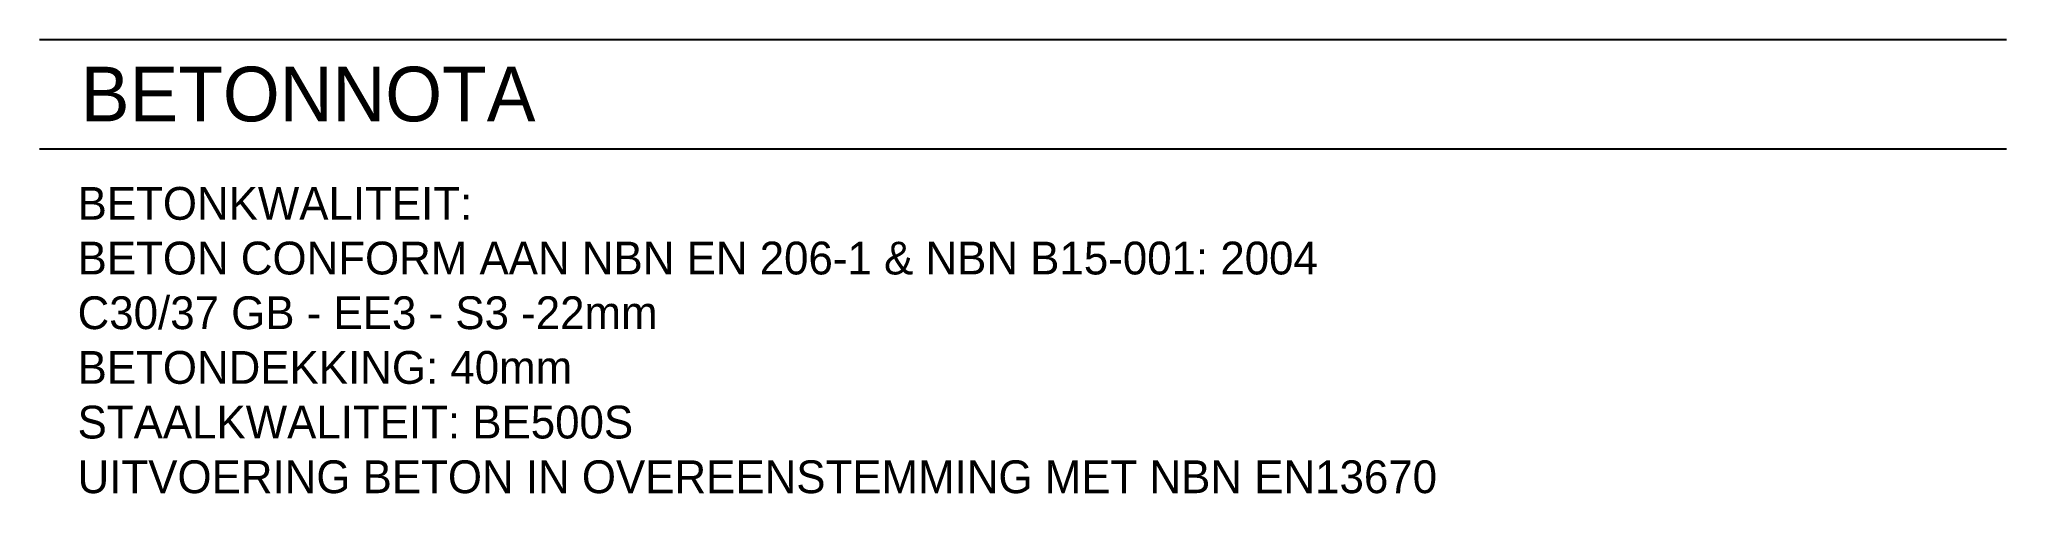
# Model space of a CAD drawing. Header units: millimetres. Extents: x 0 to 180, y -42 to 0.
import ezdxf

# ---------------------------------------------------------------- set-up
doc = ezdxf.new("R2010")
doc.units = ezdxf.units.MM
doc.layers.add('AC-0300-TEKST-35', color=2, linetype='Continuous')

# ---------------------------------------------------------------- blocks, each defined once
blk = doc.blocks.new('Titel-N')
at = {"transparency": 33554687}
for p, q in [((0, 0), (180, 0)), ((0, -10), (180, -10))]:
    blk.add_line(p, q, dxfattribs=at)
at = {"color": 6, "transparency": 33554687}
blk.add_attdef('TITEL', (3.79, -7.5), '', height=5, dxfattribs=at)

msp = doc.modelspace()

# ---------------------------------------------------------------- block references
at = {"transparency": 33554687}
ref = msp.add_blockref('Titel-N', (0, 0), dxfattribs=at)
ref.add_attrib('TITEL', 'BETONNOTA', (3.79, -7.5), dxfattribs={"color": 6, "height": 5})

# ---------------------------------------------------------------- texts
at = {"layer": 'AC-0300-TEKST-35', "transparency": 33554687, "insert": (3.5, -13.5), "char_height": 3, "width": 183.4241, "attachment_point": 1}
msp.add_mtext('BETONKWALITEIT:\\PBETON CONFORM AAN NBN EN 206-1 & NBN B15-001: 2004\\PC30/37 GB - EE3 - S3 -22mm\\PBETONDEKKING: 40mm\\PSTAALKWALITEIT: BE500S\\PUITVOERING BETON IN OVEREENSTEMMING MET NBN EN13670', dxfattribs=at)

doc.saveas('drawing.dxf')
